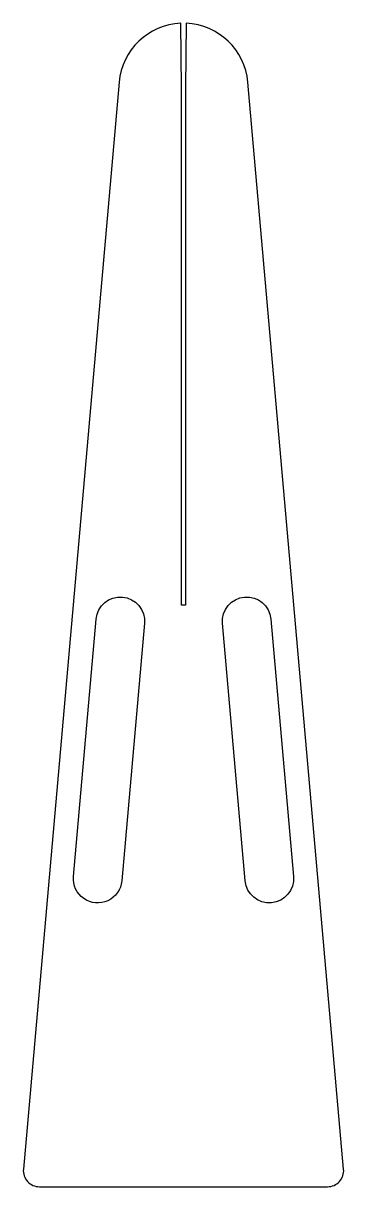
# Model space of a CAD drawing. Header units: inches. Extents: x -2.5 to 2.5, y 0 to 18.
import ezdxf

# ---------------------------------------------------------------- set-up
doc = ezdxf.new("R2010")
doc.units = ezdxf.units.IN
doc.header["$MEASUREMENT"] = 0

msp = doc.modelspace()

# ---------------------------------------------------------------- linework, layer by layer
for points in [[(-0.033, 17), (-0.043, 17.999, 0.376334), (-0.996, 17.088), (-2.476, 0.272, 0.440164), (-2.227, 0), (2.227, 0, 0.440164), (2.476, 0.272), (0.996, 17.088, 0.376334), (0.043, 17.999), (0.033, 17), (0.033, 8.998), (-0.033, 8.998)], [(-0.954, 4.732, -1), (-1.701, 4.798), (-1.351, 8.782, -1), (-0.604, 8.717)], [(1.701, 4.798, -1), (0.954, 4.732), (0.604, 8.717, -1), (1.351, 8.782)]]:
    msp.add_lwpolyline(points, format="xyb", close=True)

doc.saveas('drawing.dxf')
